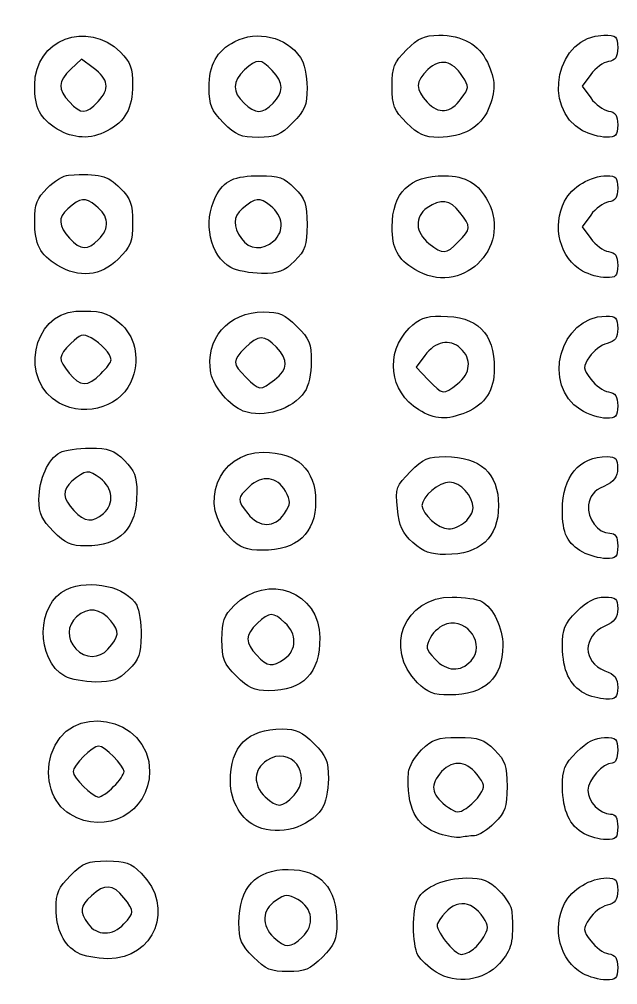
# Model space of a CAD drawing. Extents: x -1 to 2559, y 1 to 1442.
# Drawn here: x 2370 to 2557.5, y 439.9 to 742.3 of the extents above; entities that cross this region are included whole.
import ezdxf

# ---------------------------------------------------------------- set-up
doc = ezdxf.new("R2010")
doc.units = 0
doc.layers.get('0').update_dxf_attribs({"linetype": 'CONTINUOUS'})
doc.layers.add('IMAGE', color=7, linetype='CONTINUOUS')

# ---------------------------------------------------------------- blocks, each defined once
blk = doc.blocks.new('wave')
at = {"layer": 'IMAGE', "color": 7}
for points in [[(1490.25, -882.84), (1486.6, -880.12), (1483.25, -883.27)], [(1646.1, -884.95), (1643.38, -888.62), (1646.1, -892.28)], [(1491.78, -893.4), (1491.78, -893.4)], [(1546.56, -893.95), (1546.56, -893.95)], [(1646.1, -928.95), (1643.38, -932.62), (1646.1, -936.28)], [(1594.11, -972.94), (1591.39, -976.6), (1595.22, -980.61)], [(1550.12, -1022.46), (1550.12, -1022.46)], [(1550.27, -1067.87), (1550.27, -1067.87)], [(1644.04, -1078.76), (1644.04, -1078.76)], [(1499.84, -1151.03), (1499.84, -1151.03)], [(1555.72, -1155.16), (1555.72, -1155.16)], [(1597.65, -1166.09), (1597.65, -1166.09)]]:
    blk.add_lwpolyline(points, dxfattribs=at)
for points in [[(1605.57, -892.45), (1605.57, -892.45)], [(1531.1, -900.08), (1531.1, -900.08)], [(1588.43, -900.08), (1588.43, -900.08)], [(1478.98, -902.02), (1478.98, -902.02)], [(1643.58, -902.53), (1643.58, -902.53)], [(1491.9, -936.62), (1491.9, -936.62)], [(1546.79, -937.08), (1546.79, -937.08)], [(1604.62, -937.34), (1604.62, -937.34)], [(1478.98, -944.68), (1478.98, -944.68)], [(1533.38, -945.42), (1533.38, -945.42)], [(1590.98, -946.02), (1590.98, -946.02)], [(1643.58, -946.53), (1643.58, -946.53)], [(1492.62, -978.68), (1492.62, -978.68)], [(1547.05, -980.52), (1547.05, -980.52)], [(1604.38, -981.85), (1604.38, -981.85)], [(1479.58, -987.86), (1479.58, -987.86)], [(1537.23, -990.34), (1537.23, -990.34)], [(1592.21, -989.95), (1592.21, -989.95)], [(1642.97, -990.01), (1642.97, -990.01)], [(1493.46, -1022.41), (1493.46, -1022.41)], [(1606.79, -1025.08), (1606.79, -1025.08)], [(1477.76, -1028.08), (1477.76, -1028.08)], [(1533.23, -1030.15), (1533.23, -1030.15)], [(1590.41, -1031.54), (1590.41, -1031.54)], [(1643.6, -1034.54), (1643.6, -1034.54)], [(1494.82, -1064.95), (1494.82, -1064.95)], [(1608.6, -1068.58), (1608.6, -1068.58)], [(1481.38, -1073.42), (1481.38, -1073.42)], [(1535.1, -1073.42), (1535.1, -1073.42)], [(1591.86, -1075.45), (1591.86, -1075.45)], [(1496.62, -1108.01), (1496.62, -1108.01)], [(1553.16, -1110.69), (1553.16, -1110.69)], [(1611.49, -1110.39), (1611.49, -1110.39)], [(1482.97, -1116.67), (1482.97, -1116.67)], [(1541.75, -1120.64), (1541.75, -1120.64)], [(1598.67, -1122.78), (1598.67, -1122.78)], [(1644.04, -1122.76), (1644.04, -1122.76)], [(1485.38, -1160.09), (1485.38, -1160.09)], [(1609.35, -1158.91), (1609.35, -1158.91)], [(1540.43, -1161.42), (1540.43, -1161.42)], [(1643.58, -1166.53), (1643.58, -1166.53)]]:
    blk.add_lwpolyline(points, close=True, dxfattribs=at)
for points in [[(1471.9, -888.22), (1471.9, -873.96), (1488.45, -867.63), (1498.76, -877.94)], [(1534.58, -874.61), (1541.66, -870.95), (1550.62, -873.11), (1555.15, -879.57)], [(1588.43, -877.15), (1592.13, -873.45), (1593.98, -872.62), (1598.5, -872.62)], [(1598.5, -872.62), (1605.88, -872.62), (1611.07, -875.51), (1613.72, -881.09)], [(1643.58, -902.53), (1630.47, -895.42), (1635.51, -872.62), (1650.19, -872.62)], [(1650.19, -872.62), (1654.14, -872.62), (1654.56, -873), (1654.56, -876.52)], [(1526.56, -889.05), (1526.56, -881.7), (1528.86, -877.57), (1534.58, -874.61)], [(1654.56, -876.52), (1654.56, -879.5), (1653.88, -880.53), (1651.7, -880.86)], [(1498.76, -877.94), (1501.9, -881.08), (1502.56, -882.88), (1502.56, -888.22)], [(1546.33, -883.7), (1542.74, -879.88), (1541.54, -879.86), (1537.65, -883.51)], [(1555.15, -879.57), (1556.34, -881.28), (1557.23, -885.31), (1557.23, -889.05)], [(1583.9, -888.62), (1583.9, -882.51), (1584.44, -881.14), (1588.43, -877.15)], [(1605.92, -885.5), (1602.63, -880.49), (1598.97, -879.77), (1595.12, -883.39)], [(1491.78, -893.4), (1495.48, -889.47), (1495.04, -886.42), (1490.25, -882.84)], [(1613.72, -881.09), (1616.39, -886.73), (1616.46, -890.03), (1614, -895.9)], [(1651.7, -880.86), (1650.12, -881.09), (1647.6, -882.93), (1646.1, -884.95)], [(1483.25, -883.27), (1479.14, -887.13), (1479.03, -889.52), (1482.8, -893.53)], [(1537.65, -883.51), (1533.78, -887.15), (1533.73, -890.4), (1537.48, -893.9)], [(1546.56, -893.95), (1550, -890.51), (1549.94, -887.54), (1546.33, -883.7)], [(1595.12, -883.39), (1591.12, -887.14), (1591.06, -889.55), (1594.85, -893.59)], [(1605.57, -892.45), (1608.04, -889.12), (1608.06, -888.77), (1605.92, -885.5)], [(1478.98, -902.02), (1473.52, -898.69), (1471.9, -895.52), (1471.9, -888.22)], [(1502.56, -888.22), (1502.56, -895.53), (1500.26, -899.67), (1494.55, -902.62)], [(1531.1, -900.08), (1527.18, -896.17), (1526.56, -894.66), (1526.56, -889.05)], [(1557.23, -889.05), (1557.23, -894.66), (1556.61, -896.17), (1552.7, -900.08)], [(1588.43, -900.08), (1584.44, -896.09), (1583.9, -894.72), (1583.9, -888.62)], [(1482.8, -893.53), (1486.46, -897.43), (1488.02, -897.41), (1491.78, -893.4)], [(1537.48, -893.9), (1541.14, -897.31), (1543.19, -897.32), (1546.56, -893.95)], [(1594.85, -893.59), (1598.48, -897.45), (1602.14, -897.06), (1605.57, -892.45)], [(1646.1, -892.28), (1647.6, -894.3), (1650.12, -896.14), (1651.7, -896.38)], [(1614, -895.9), (1611.71, -901.39), (1605.97, -904.62), (1598.5, -904.62)], [(1651.7, -896.38), (1653.88, -896.7), (1654.56, -897.73), (1654.56, -900.71)], [(1541.9, -904.62), (1536.55, -904.62), (1534.97, -903.95), (1531.1, -900.08)], [(1552.7, -900.08), (1548.83, -903.95), (1547.25, -904.62), (1541.9, -904.62)], [(1598.5, -904.62), (1593.98, -904.62), (1592.13, -903.78), (1588.43, -900.08)], [(1654.56, -900.71), (1654.56, -904.1), (1654.07, -904.61), (1650.9, -904.56)], [(1494.55, -902.62), (1489.32, -905.33), (1484.07, -905.12), (1478.98, -902.02)], [(1650.9, -904.56), (1648.88, -904.53), (1645.59, -903.62), (1643.58, -902.53)], [(1482.46, -916.45), (1492.24, -915.86), (1494.61, -916.46), (1498.67, -920.51)], [(1475.79, -920.51), (1477.94, -918.37), (1480.94, -916.54), (1482.46, -916.45)], [(1528.58, -923.26), (1531.25, -918.08), (1534.35, -916.62), (1542.58, -916.62)], [(1542.58, -916.62), (1548.38, -916.62), (1550.04, -917.22), (1553.33, -920.51)], [(1583.9, -932.64), (1583.9, -921.9), (1589.32, -916.62), (1600.33, -916.62)], [(1600.33, -916.62), (1606.81, -916.62), (1611.06, -919.12), (1613.9, -924.63)], [(1637.92, -924.57), (1640.2, -920.16), (1646.1, -916.62), (1651.16, -916.62)], [(1651.16, -916.62), (1654.03, -916.62), (1654.56, -917.22), (1654.56, -920.52)], [(1471.9, -930.6), (1471.9, -925.54), (1472.61, -923.7), (1475.79, -920.51)], [(1498.67, -920.51), (1501.97, -923.82), (1502.56, -925.46), (1502.56, -931.31)], [(1553.33, -920.51), (1556.72, -923.9), (1557.23, -925.39), (1557.23, -931.95)], [(1654.56, -920.52), (1654.56, -923.5), (1653.88, -924.53), (1651.7, -924.86)], [(1491.07, -926.06), (1487.54, -923.29), (1486.44, -923.41), (1482.23, -927.03)], [(1533.38, -945.42), (1526.83, -941.79), (1524.52, -931.11), (1528.58, -923.26)], [(1545.74, -926.06), (1542.21, -923.29), (1541.11, -923.41), (1536.9, -927.03)], [(1613.9, -924.63), (1621.64, -939.58), (1605.35, -954.78), (1590.98, -946.02)], [(1605.13, -928.13), (1601.98, -924.12), (1599.11, -923.72), (1594.86, -926.69)], [(1643.58, -946.53), (1636.51, -942.69), (1633.86, -932.42), (1637.92, -924.57)], [(1651.7, -924.86), (1650.12, -925.09), (1647.6, -926.93), (1646.1, -928.95)], [(1482.23, -927.03), (1479.12, -929.7), (1479.29, -932.46), (1482.8, -936.2)], [(1491.9, -936.62), (1495.53, -932.98), (1495.24, -929.35), (1491.07, -926.06)], [(1536.9, -927.03), (1534.01, -929.5), (1533.93, -932.45), (1536.64, -936.32)], [(1546.79, -937.08), (1550.26, -933.94), (1549.81, -929.27), (1545.74, -926.06)], [(1594.86, -926.69), (1590.84, -929.51), (1591.09, -934.45), (1595.41, -937.85)], [(1604.62, -937.34), (1608.6, -933.36), (1608.65, -932.59), (1605.13, -928.13)], [(1478.98, -944.68), (1473.47, -941.32), (1471.9, -938.19), (1471.9, -930.6)], [(1502.56, -931.31), (1502.56, -937.39), (1502.02, -938.76), (1498.03, -942.75)], [(1557.23, -931.95), (1557.23, -938.5), (1556.72, -940), (1553.33, -943.39)], [(1590.98, -946.02), (1585.59, -942.73), (1583.9, -939.52), (1583.9, -932.64)], [(1482.8, -936.2), (1486.35, -939.98), (1488.44, -940.08), (1491.9, -936.62)], [(1536.64, -936.32), (1539.1, -939.83), (1543.4, -940.15), (1546.79, -937.08)], [(1595.41, -937.85), (1599.87, -941.36), (1600.64, -941.32), (1604.62, -937.34)], [(1646.1, -936.28), (1647.6, -938.3), (1650.12, -940.14), (1651.7, -940.38)], [(1651.7, -940.38), (1653.88, -940.7), (1654.56, -941.73), (1654.56, -944.71)], [(1498.03, -942.75), (1492.65, -948.13), (1485.78, -948.83), (1478.98, -944.68)], [(1553.33, -943.39), (1550.08, -946.64), (1548.37, -947.27), (1543, -947.24)], [(1543, -947.24), (1539.46, -947.21), (1535.13, -946.39), (1533.38, -945.42)], [(1650.9, -948.56), (1648.88, -948.53), (1645.59, -947.62), (1643.58, -946.53)], [(1654.56, -944.71), (1654.56, -948.1), (1654.07, -948.61), (1650.9, -948.56)], [(1479.58, -987.86), (1467.06, -981.07), (1470.94, -959.85), (1484.83, -959.11)], [(1484.83, -959.11), (1492.11, -958.72), (1494.41, -959.32), (1498.42, -962.7)], [(1527.11, -978.47), (1525.12, -967.83), (1532.49, -959.3), (1543.7, -959.29)], [(1543.7, -959.29), (1548.52, -959.29), (1550.26, -960.05), (1554.03, -963.82)], [(1589.23, -964.42), (1592.31, -961.33), (1594.19, -960.62), (1599.19, -960.62)], [(1599.19, -960.62), (1610.63, -960.62), (1615.9, -965.8), (1615.9, -977.05)], [(1642.97, -990.01), (1630.55, -982.43), (1636.42, -960.64), (1650.9, -960.62)], [(1650.9, -960.62), (1654.05, -960.62), (1654.56, -961.15), (1654.56, -964.47)], [(1498.42, -962.7), (1503.27, -966.78), (1504.8, -973.17), (1502.56, -979.97)], [(1554.03, -963.82), (1557.95, -967.73), (1558.56, -969.23), (1558.56, -974.85)], [(1592.21, -989.95), (1583, -984.34), (1581.57, -972.07), (1589.23, -964.42)], [(1654.56, -964.47), (1654.56, -967.47), (1653.82, -968.51), (1651.25, -969.16)], [(1489.55, -967.45), (1486.95, -966.06), (1486.1, -966.29), (1483.22, -969.17)], [(1495.85, -974.34), (1495.78, -972.51), (1492.68, -969.11), (1489.55, -967.45)], [(1547.66, -970.37), (1543.98, -966.44), (1541.91, -966.48), (1537.84, -970.56)], [(1605.34, -970.72), (1601.9, -967.6), (1597.42, -968.49), (1594.11, -972.94)], [(1483.22, -969.17), (1479.19, -973.2), (1479.14, -973.96), (1482.66, -978.44)], [(1537.84, -970.56), (1533.73, -974.66), (1533.75, -975.44), (1538.08, -979.77)], [(1547.05, -980.52), (1551.32, -977.16), (1551.49, -974.44), (1547.66, -970.37)], [(1604.38, -981.85), (1608.53, -978.59), (1608.93, -973.96), (1605.34, -970.72)], [(1651.25, -969.16), (1649.42, -969.62), (1646.93, -971.52), (1645.71, -973.38)], [(1645.71, -973.38), (1643.61, -976.58), (1643.64, -976.96), (1646.16, -980.36)], [(1492.62, -978.68), (1494.42, -976.88), (1495.88, -974.93), (1495.85, -974.34)], [(1558.56, -974.85), (1558.56, -978.59), (1557.68, -982.62), (1556.48, -984.33)], [(1482.66, -978.44), (1486.1, -982.81), (1488.44, -982.86), (1492.62, -978.68)], [(1537.23, -990.34), (1533.17, -988.87), (1527.91, -982.69), (1527.11, -978.47)], [(1538.08, -979.77), (1542.31, -984), (1542.6, -984.02), (1547.05, -980.52)], [(1615.9, -977.05), (1615.9, -983.86), (1613.07, -988.26), (1607.1, -990.76)], [(1502.56, -979.97), (1499.69, -988.65), (1488.27, -992.58), (1479.58, -987.86)], [(1595.22, -980.61), (1599.79, -985.37), (1599.89, -985.39), (1604.38, -981.85)], [(1646.16, -980.36), (1647.63, -982.33), (1650.12, -984.14), (1651.7, -984.38)], [(1556.48, -984.33), (1552.58, -989.9), (1543.66, -992.68), (1537.23, -990.34)], [(1651.7, -984.38), (1653.88, -984.7), (1654.56, -985.73), (1654.56, -988.71)], [(1654.56, -988.71), (1654.56, -992.08), (1654.06, -992.62), (1650.9, -992.61)], [(1607.1, -990.76), (1601.04, -993.29), (1597.35, -993.09), (1592.21, -989.95)], [(1650.9, -992.61), (1648.88, -992.61), (1645.31, -991.44), (1642.97, -990.01)], [(1473.23, -1018.02), (1473.23, -1011.68), (1476.08, -1005.32), (1479.82, -1003.32)], [(1479.82, -1003.32), (1481.23, -1002.57), (1485.47, -1001.95), (1489.24, -1001.95)], [(1489.24, -1001.95), (1495.05, -1001.95), (1496.7, -1002.55), (1500, -1005.85)], [(1533.23, -1030.15), (1522.92, -1019.85), (1529.24, -1003.28), (1543.48, -1003.28)], [(1543.48, -1003.28), (1554.21, -1003.28), (1559.9, -1008.59), (1559.9, -1018.62)], [(1500, -1005.85), (1503.16, -1009.01), (1503.9, -1010.89), (1503.9, -1015.78)], [(1589.6, -1009.32), (1593.63, -1005.29), (1595.18, -1004.62), (1600.5, -1004.62)], [(1600.5, -1004.62), (1611.55, -1004.62), (1617.23, -1009.82), (1617.23, -1019.95)], [(1637.23, -1021.3), (1637.23, -1010.85), (1642.49, -1004.62), (1651.29, -1004.62)], [(1651.29, -1004.62), (1653.98, -1004.62), (1654.56, -1005.27), (1654.53, -1008.28)], [(1492.41, -1011.4), (1488.88, -1008.62), (1487.78, -1008.74), (1483.56, -1012.36)], [(1585.56, -1020.9), (1584.94, -1014.42), (1585.17, -1013.74), (1589.6, -1009.32)], [(1654.53, -1008.28), (1654.51, -1011.1), (1653.51, -1012.41), (1650.2, -1013.95)], [(1483.56, -1012.36), (1480.45, -1015.03), (1480.62, -1017.8), (1484.13, -1021.53)], [(1493.46, -1022.41), (1496.93, -1019.27), (1496.48, -1014.6), (1492.41, -1011.4)], [(1550.44, -1015.46), (1547.85, -1010.84), (1543.16, -1010.26), (1539.1, -1014.07)], [(1601.87, -1012.62), (1598.63, -1012.62), (1593.23, -1017.2), (1593.23, -1019.95)], [(1609.23, -1020.71), (1609.23, -1017), (1605.25, -1012.62), (1601.87, -1012.62)], [(1503.9, -1015.78), (1503.9, -1027.23), (1498.75, -1032.62), (1487.83, -1032.62)], [(1539.1, -1014.07), (1535.21, -1017.73), (1535.19, -1018.03), (1538.66, -1022.44)], [(1550.12, -1022.46), (1552.17, -1019.34), (1552.2, -1018.61), (1550.44, -1015.46)], [(1650.2, -1013.95), (1647.07, -1015.4), (1645.78, -1016.98), (1645.46, -1019.73)], [(1477.76, -1028.08), (1474.06, -1024.38), (1473.23, -1022.53), (1473.23, -1018.02)], [(1559.9, -1018.62), (1559.9, -1028.73), (1554.21, -1033.95), (1543.19, -1033.95)], [(1484.13, -1021.53), (1487.56, -1025.18), (1490.13, -1025.42), (1493.46, -1022.41)], [(1590.41, -1031.54), (1587.01, -1028.5), (1586.1, -1026.49), (1585.56, -1020.9)], [(1593.23, -1019.95), (1593.23, -1022.56), (1598.56, -1027.28), (1601.51, -1027.28)], [(1617.23, -1019.95), (1617.23, -1030.02), (1611.54, -1035.28), (1600.65, -1035.28)], [(1606.79, -1025.08), (1608.13, -1023.86), (1609.23, -1021.9), (1609.23, -1020.71)], [(1643.6, -1034.54), (1638.77, -1031.92), (1637.23, -1028.71), (1637.23, -1021.3)], [(1645.46, -1019.73), (1644.97, -1024.06), (1648.37, -1028.62), (1652.1, -1028.62)], [(1538.66, -1022.44), (1542.27, -1027.02), (1547.13, -1027.03), (1550.12, -1022.46)], [(1601.51, -1027.28), (1603.07, -1027.28), (1605.45, -1026.29), (1606.79, -1025.08)], [(1487.83, -1032.62), (1483.31, -1032.62), (1481.46, -1031.78), (1477.76, -1028.08)], [(1543.19, -1033.95), (1538.19, -1033.95), (1536.31, -1033.23), (1533.23, -1030.15)], [(1652.1, -1028.62), (1653.95, -1028.62), (1654.56, -1029.62), (1654.56, -1032.62)], [(1600.65, -1035.28), (1595.91, -1035.28), (1593.7, -1034.48), (1590.41, -1031.54)], [(1654.56, -1032.62), (1654.56, -1036.1), (1654.09, -1036.61), (1650.9, -1036.56)], [(1650.9, -1036.56), (1648.88, -1036.53), (1645.59, -1035.62), (1643.6, -1034.54)], [(1481.86, -1046.21), (1489.31, -1042.81), (1500.76, -1045.42), (1503.86, -1051.21)], [(1534.39, -1051.25), (1544.8, -1040.84), (1561.23, -1047), (1561.23, -1061.32)], [(1481.38, -1073.42), (1472.08, -1068.27), (1472.39, -1050.52), (1481.86, -1046.21)], [(1591.86, -1075.45), (1581.1, -1064.69), (1587.63, -1048.62), (1602.75, -1048.62)], [(1602.75, -1048.62), (1606.41, -1048.62), (1610.56, -1049.23), (1611.97, -1049.99)], [(1641.76, -1053.15), (1644.97, -1049.94), (1647.51, -1048.62), (1650.43, -1048.62)], [(1650.43, -1048.62), (1654.05, -1048.62), (1654.56, -1049.07), (1654.56, -1052.29)], [(1495.78, -1056.11), (1492.64, -1052.11), (1488.54, -1051.62), (1485, -1054.82)], [(1503.86, -1051.21), (1504.61, -1052.62), (1505.23, -1056.86), (1505.23, -1060.63)], [(1530.56, -1061.98), (1530.56, -1056.16), (1531.16, -1054.48), (1534.39, -1051.25)], [(1611.97, -1049.99), (1615.53, -1051.89), (1618.56, -1058.26), (1618.56, -1063.82)], [(1654.56, -1052.29), (1654.56, -1055.09), (1653.61, -1056.39), (1650.56, -1057.74)], [(1485, -1054.82), (1481.97, -1057.57), (1481.87, -1061.65), (1484.77, -1064.84)], [(1550.31, -1056.67), (1546.63, -1053.24), (1545.47, -1053.26), (1541.65, -1056.85)], [(1608.6, -1068.58), (1613.16, -1063.53), (1607.78, -1055.35), (1601.01, -1057.05)], [(1637.28, -1064.15), (1637.24, -1058.54), (1637.83, -1057.08), (1641.76, -1053.15)], [(1494.82, -1064.95), (1498.44, -1060.74), (1498.56, -1059.64), (1495.78, -1056.11)], [(1541.65, -1056.85), (1537.8, -1060.46), (1537.76, -1062.92), (1541.46, -1066.86)], [(1550.27, -1067.87), (1554.05, -1065.22), (1554.07, -1060.17), (1550.31, -1056.67)], [(1601.01, -1057.05), (1599.2, -1057.51), (1596.91, -1059.4), (1595.91, -1061.25)], [(1650.56, -1057.74), (1643.49, -1060.87), (1643.49, -1069.02), (1650.56, -1071.69)], [(1505.23, -1060.63), (1505.23, -1066.43), (1504.63, -1068.09), (1501.33, -1071.39)], [(1561.23, -1061.32), (1561.23, -1072.55), (1556.02, -1077.95), (1545.16, -1077.95)], [(1595.91, -1061.25), (1594.28, -1064.3), (1594.41, -1064.95), (1597.23, -1067.95)], [(1535.1, -1073.42), (1531.11, -1069.43), (1530.56, -1068.05), (1530.56, -1061.98)], [(1618.56, -1063.82), (1618.56, -1074.07), (1612.93, -1079.28), (1601.86, -1079.28)], [(1644.04, -1078.76), (1639.49, -1076.23), (1637.33, -1071.58), (1637.28, -1064.15)], [(1484.77, -1064.84), (1487.56, -1067.93), (1492.22, -1067.98), (1494.82, -1064.95)], [(1541.46, -1066.86), (1544.88, -1070.5), (1546.29, -1070.66), (1550.27, -1067.87)], [(1597.23, -1067.95), (1601.02, -1071.99), (1605.3, -1072.22), (1608.6, -1068.58)], [(1491, -1075.24), (1487.46, -1075.21), (1483.13, -1074.39), (1481.38, -1073.42)], [(1501.33, -1071.39), (1498.08, -1074.64), (1496.37, -1075.27), (1491, -1075.24)], [(1545.16, -1077.95), (1540.65, -1077.95), (1538.8, -1077.11), (1535.1, -1073.42)], [(1650.56, -1071.69), (1653.68, -1072.87), (1654.56, -1074.01), (1654.56, -1076.91)], [(1601.86, -1079.28), (1596.84, -1079.28), (1594.98, -1078.57), (1591.86, -1075.45)], [(1650.89, -1080.57), (1648.87, -1080.54), (1645.79, -1079.73), (1644.04, -1078.76)], [(1654.56, -1076.91), (1654.56, -1080.08), (1654.02, -1080.61), (1650.89, -1080.57)], [(1477.09, -1097.89), (1482.12, -1081.1), (1507.9, -1085.61), (1507.9, -1103.28)], [(1533.23, -1106.37), (1533.23, -1095.31), (1538.52, -1089.95), (1549.43, -1089.95)], [(1549.43, -1089.95), (1553.79, -1089.95), (1555.7, -1090.82), (1559.36, -1094.48)], [(1559.36, -1094.48), (1563.28, -1098.4), (1563.9, -1099.9), (1563.9, -1105.52)], [(1593.13, -1096.51), (1596.52, -1093.12), (1598.01, -1092.62), (1604.56, -1092.62)], [(1604.56, -1092.62), (1611.12, -1092.62), (1612.61, -1093.12), (1616, -1096.51)], [(1641.76, -1097.15), (1644.97, -1093.94), (1647.51, -1092.62), (1650.43, -1092.62)], [(1650.43, -1092.62), (1654.13, -1092.62), (1654.56, -1093.03), (1654.56, -1096.62)], [(1491.9, -1095.28), (1490.01, -1095.28), (1483.9, -1101.39), (1483.9, -1103.28)], [(1499.9, -1103.28), (1499.9, -1101.39), (1493.78, -1095.28), (1491.9, -1095.28)], [(1553.16, -1110.69), (1559.3, -1104.15), (1552.06, -1094.91), (1544.62, -1099.79)], [(1589.04, -1103.51), (1589.15, -1101.81), (1590.98, -1098.66), (1593.13, -1096.51)], [(1616, -1096.51), (1619.39, -1099.9), (1619.9, -1101.39), (1619.9, -1107.95)], [(1637.28, -1108.15), (1637.24, -1102.54), (1637.83, -1101.08), (1641.76, -1097.15)], [(1654.56, -1096.62), (1654.56, -1099.03), (1653.87, -1100.62), (1652.81, -1100.62)], [(1482.97, -1116.67), (1477.23, -1113.17), (1474.82, -1105.47), (1477.09, -1097.89)], [(1544.62, -1099.79), (1540.39, -1102.56), (1540.19, -1107.54), (1544.15, -1111.23)], [(1610.49, -1104.16), (1606.91, -1099.61), (1602.23, -1099.59), (1598.69, -1104.09)], [(1652.81, -1100.62), (1649.9, -1100.62), (1645.23, -1105.86), (1645.23, -1109.13)], [(1507.9, -1103.28), (1507.9, -1116.06), (1494.11, -1123.46), (1482.97, -1116.67)], [(1483.9, -1103.28), (1483.9, -1105.17), (1490.01, -1111.28), (1491.9, -1111.28)], [(1496.62, -1108.01), (1498.42, -1106.21), (1499.9, -1104.08), (1499.9, -1103.28)], [(1598.67, -1122.78), (1591.19, -1120.3), (1588.37, -1114.64), (1589.04, -1103.51)], [(1541.75, -1120.64), (1536.73, -1118.61), (1533.23, -1112.75), (1533.23, -1106.37)], [(1563.9, -1105.52), (1563.9, -1109.25), (1563.01, -1113.29), (1561.82, -1114.99)], [(1598.69, -1104.09), (1595.62, -1107.99), (1596.43, -1110.97), (1601.51, -1114.53)], [(1611.49, -1110.39), (1613.04, -1108.06), (1612.91, -1107.24), (1610.49, -1104.16)], [(1491.9, -1111.28), (1492.7, -1111.28), (1494.82, -1109.81), (1496.62, -1108.01)], [(1619.9, -1107.95), (1619.9, -1114.5), (1619.39, -1116), (1616, -1119.39)], [(1644.04, -1122.76), (1639.49, -1120.23), (1637.33, -1115.58), (1637.28, -1108.15)], [(1645.23, -1109.13), (1645.23, -1112.62), (1649.02, -1116.62), (1652.33, -1116.62)], [(1544.15, -1111.23), (1547.92, -1114.75), (1549.43, -1114.66), (1553.16, -1110.69)], [(1607.07, -1114.83), (1608.52, -1113.87), (1610.51, -1111.88), (1611.49, -1110.39)], [(1561.82, -1114.99), (1557.67, -1120.92), (1548.68, -1123.45), (1541.75, -1120.64)], [(1601.51, -1114.53), (1603.96, -1116.25), (1604.87, -1116.3), (1607.07, -1114.83)], [(1652.33, -1116.62), (1653.92, -1116.62), (1654.56, -1117.77), (1654.56, -1120.62)], [(1616, -1119.39), (1613.86, -1121.53), (1611.01, -1123.33), (1609.67, -1123.38)], [(1654.56, -1120.62), (1654.56, -1124.1), (1654.09, -1124.61), (1650.9, -1124.57)], [(1605.21, -1123.89), (1604.1, -1124.11), (1601.16, -1123.61), (1598.67, -1122.78)], [(1609.67, -1123.38), (1608.33, -1123.44), (1606.32, -1123.67), (1605.21, -1123.89)], [(1650.9, -1124.57), (1648.88, -1124.54), (1645.8, -1123.73), (1644.04, -1122.76)], [(1483.1, -1135.82), (1487.08, -1131.83), (1488.46, -1131.28), (1494.53, -1131.28)], [(1494.53, -1131.28), (1500.36, -1131.28), (1502.03, -1131.88), (1505.26, -1135.11)], [(1535.9, -1150.68), (1535.9, -1139.58), (1541.1, -1133.95), (1551.36, -1133.95)], [(1551.36, -1133.95), (1561.41, -1133.95), (1566.56, -1139.67), (1566.56, -1150.81)], [(1478.61, -1146.15), (1478.57, -1141.3), (1479.3, -1139.61), (1483.1, -1135.82)], [(1505.26, -1135.11), (1515.86, -1145.7), (1509.48, -1162.01), (1494.79, -1161.9)], [(1591.94, -1143.21), (1594, -1139.35), (1600.36, -1136.62), (1607.27, -1136.62)], [(1607.27, -1136.62), (1612.31, -1136.62), (1614.15, -1137.33), (1617.33, -1140.51)], [(1637.92, -1144.57), (1640.2, -1140.16), (1646.1, -1136.62), (1651.16, -1136.62)], [(1651.16, -1136.62), (1654.02, -1136.62), (1654.56, -1137.23), (1654.56, -1140.47)], [(1499.8, -1142.8), (1496.44, -1138.52), (1493.72, -1138.36), (1489.65, -1142.18)], [(1489.65, -1142.18), (1486.01, -1145.6), (1485.85, -1147.01), (1488.64, -1150.99)], [(1499.84, -1151.03), (1503.21, -1147.42), (1503.21, -1147.13), (1499.8, -1142.8)], [(1554.38, -1143.4), (1551.24, -1141.65), (1550.51, -1141.68), (1547.38, -1143.73)], [(1611.77, -1148.09), (1607.54, -1142.72), (1602.06, -1143.82), (1598.09, -1150.84)], [(1617.33, -1140.51), (1619.48, -1142.66), (1621.31, -1145.66), (1621.4, -1147.18)], [(1654.56, -1140.47), (1654.56, -1143.47), (1653.82, -1144.51), (1651.25, -1145.16)], [(1485.38, -1160.09), (1480.94, -1157.63), (1478.67, -1152.95), (1478.61, -1146.15)], [(1547.38, -1143.73), (1543.06, -1146.56), (1542.81, -1151.5), (1546.81, -1155.23)], [(1555.72, -1155.16), (1559.69, -1151.47), (1559.07, -1146.02), (1554.38, -1143.4)], [(1591.98, -1160.77), (1590.17, -1157.39), (1590.14, -1146.56), (1591.94, -1143.21)], [(1643.58, -1166.53), (1636.51, -1162.69), (1633.86, -1152.42), (1637.92, -1144.57)], [(1651.25, -1145.16), (1649.42, -1145.62), (1646.93, -1147.52), (1645.71, -1149.38)], [(1612.98, -1154.43), (1614.23, -1152.08), (1614.02, -1150.95), (1611.77, -1148.09)], [(1621.4, -1147.18), (1621.97, -1156.72), (1621.42, -1159.03), (1617.52, -1163.39)], [(1488.64, -1150.99), (1491.29, -1154.77), (1496.34, -1154.79), (1499.84, -1151.03)], [(1540.43, -1161.42), (1536.57, -1157.56), (1535.9, -1155.96), (1535.9, -1150.68)], [(1566.56, -1150.81), (1566.56, -1155.94), (1565.86, -1157.59), (1562.03, -1161.42)], [(1598.09, -1150.84), (1597.09, -1152.61), (1603.34, -1160.64), (1605.68, -1160.57)], [(1645.71, -1149.38), (1643.61, -1152.58), (1643.64, -1152.96), (1646.16, -1156.36)], [(1546.81, -1155.23), (1550.49, -1158.65), (1551.98, -1158.64), (1555.72, -1155.16)], [(1609.35, -1158.91), (1610.51, -1158.01), (1612.15, -1156), (1612.98, -1154.43)], [(1646.16, -1156.36), (1647.63, -1158.33), (1650.12, -1160.14), (1651.7, -1160.38)], [(1494.79, -1161.9), (1491.37, -1161.88), (1487.13, -1161.06), (1485.38, -1160.09)], [(1597.65, -1166.09), (1595.31, -1164.63), (1592.76, -1162.23), (1591.98, -1160.77)], [(1605.68, -1160.57), (1606.53, -1160.55), (1608.18, -1159.8), (1609.35, -1158.91)], [(1651.7, -1160.38), (1653.88, -1160.7), (1654.56, -1161.73), (1654.56, -1164.71)], [(1551.23, -1165.95), (1545.88, -1165.95), (1544.3, -1165.29), (1540.43, -1161.42)], [(1562.03, -1161.42), (1558.16, -1165.29), (1556.58, -1165.95), (1551.23, -1165.95)], [(1617.52, -1163.39), (1612.63, -1168.87), (1603.95, -1170.05), (1597.65, -1166.09)], [(1650.9, -1168.56), (1648.88, -1168.53), (1645.59, -1167.62), (1643.58, -1166.53)], [(1654.56, -1164.71), (1654.56, -1168.1), (1654.07, -1168.61), (1650.9, -1168.56)]]:
    blk.add_open_spline(points, degree=3, dxfattribs=at)

msp = doc.modelspace()

# ---------------------------------------------------------------- block references
at = {"linetype": 'Continuous'}
msp.add_blockref('wave', (902.91, 1609.95), dxfattribs=at)

doc.saveas('drawing.dxf')
